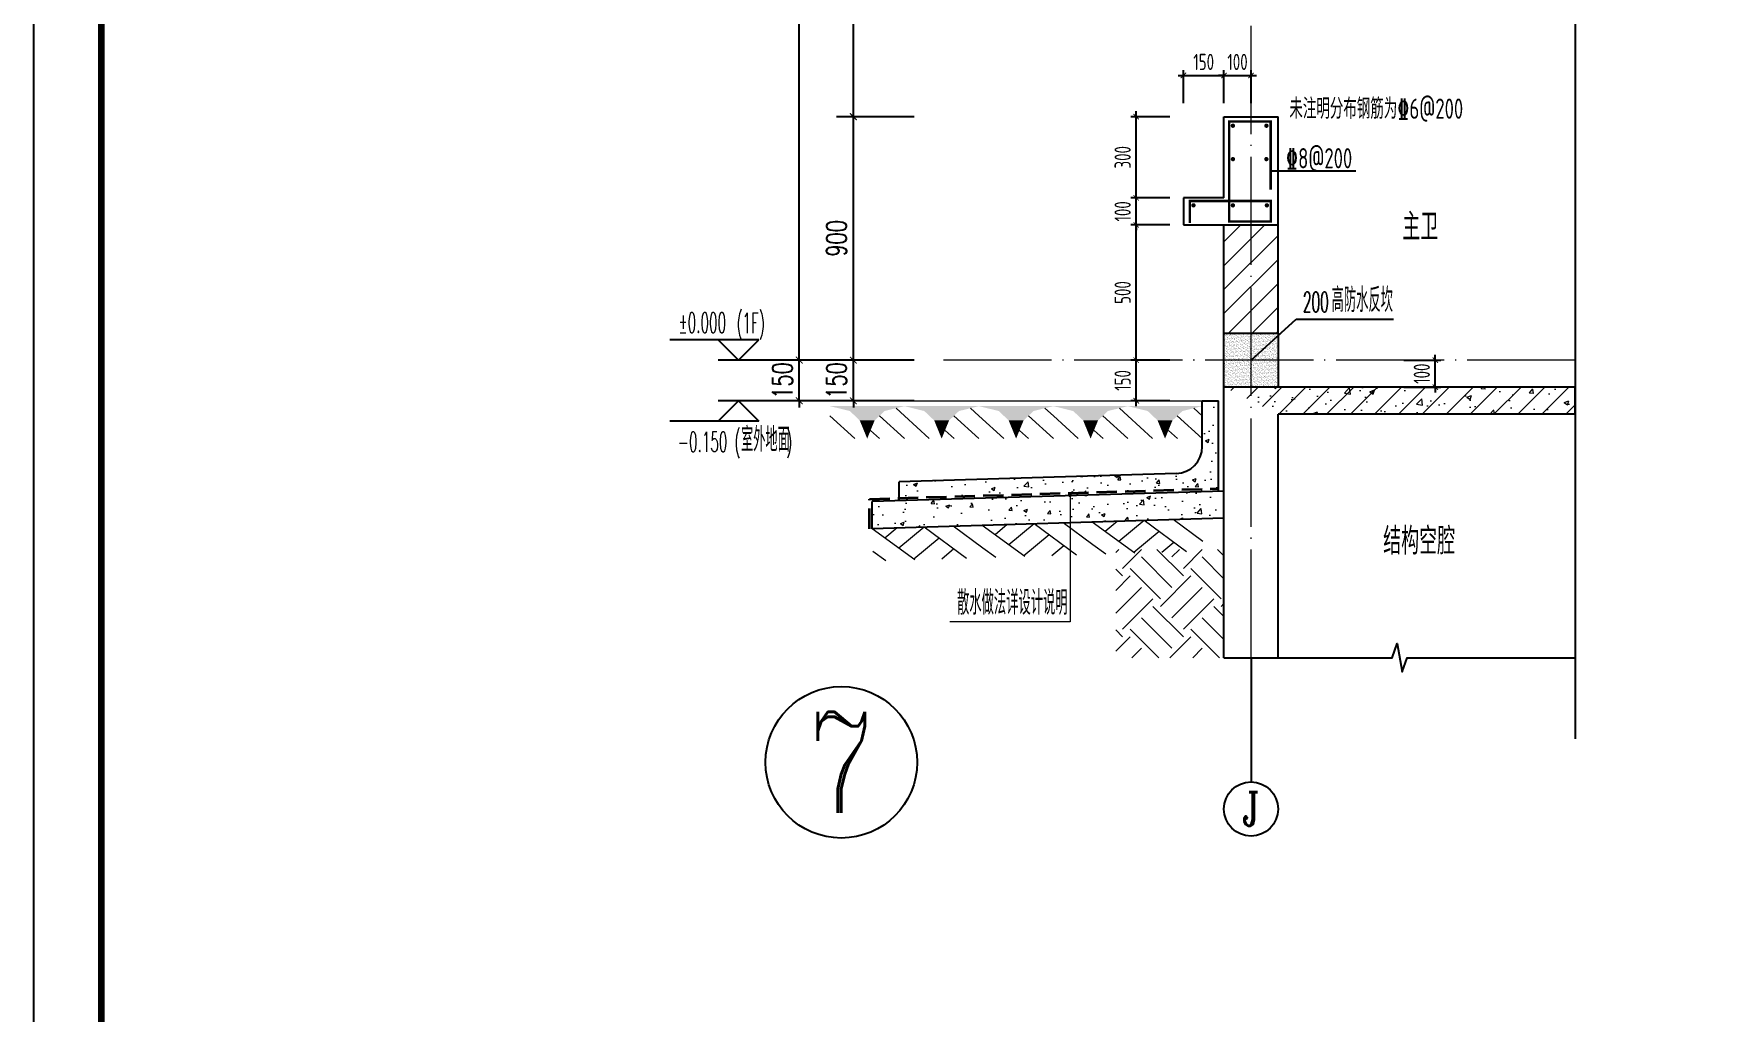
# Model space of a CAD drawing. Extents: x -668857 to 154266, y -275694 to 291306.
# Drawn here: x 45657 to 51892, y 143788 to 147406 of the extents above; entities that cross this region are included whole.
import ezdxf
from ezdxf.enums import TextEntityAlignment as Align

# ---------------------------------------------------------------- set-up
doc = ezdxf.new("R2010")
doc.units = 0
doc.header["$LTSCALE"] = 1000
doc.linetypes.add('DASH', pattern=[0.35, 0.25, -0.1])
doc.linetypes.add('DOTE', pattern=[2.42, 2, -0.2, 0.02, -0.2])
doc.layers.get('0').update_dxf_attribs({"linetype": 'CONTINUOUS'})
doc.layers.get('DEFPOINTS').update_dxf_attribs({"linetype": 'CONTINUOUS'})
for name, color, linetype in [('A-AXIS_TEXT', 7, 'CONTINUOUS'), ('AXIS', 3, 'CONTINUOUS'), ('COLUMN', 4, 'CONTINUOUS'), ('DIM', 2, 'CONTINUOUS'), ('DIM_ELEV', 3, 'CONTINUOUS'), ('DIM_IDEN', 67, 'CONTINUOUS'), ('DIM_SYMB', 3, 'CONTINUOUS'), ('PUB_DIM', 3, 'CONTINUOUS'), ('PUB_TEXT', 2, 'CONTINUOUS'), ('REIN', 6, 'CONTINUOUS'), ('S-引出线', 40, 'CONTINUOUS'), ('TEXT', 2, 'CONTINUOUS'), ('WALL', 5, 'CONTINUOUS'), ('yichutu', 7, 'CONTINUOUS'), ('立面-看线', 251, 'CONTINUOUS')]:
    doc.layers.add(name, color=color, linetype=linetype)
for name, color, linetype, lineweight in [('AXIS_TEXT', 7, 'CONTINUOUS', 20), ('DOTE', 19, 'DOTE', 9), ('PUB_HATCH', 8, 'CONTINUOUS', 9), ('图框', 9, 'CONTINUOUS', 18), ('填充', 251, 'CONTINUOUS', 5), ('平面-排水沟', 86, 'CONTINUOUS', 15), ('立面-中轮廓线', 30, 'CONTINUOUS', 35), ('粉刷', 251, 'CONTINUOUS', 9)]:
    doc.layers.add(name, color=color, linetype=linetype, lineweight=lineweight)
doc.styles.add('_TCH_AXIS', font='COMPLEX', dxfattribs={"bigfont": 'GBCBIG'})
doc.styles.add('_TCH_DIM', font='SIMPLEX.shx', dxfattribs={"width": 0.7, "bigfont": 'GBCBIG.shx'})
doc.styles.add('_TCH_DIM_T3', font='SIMPLEX', dxfattribs={"width": 0.705882, "bigfont": 'GBCBIG'})
doc.styles.add('COMPLEX', font='COMPLEX')
doc.styles.add('DIM_FONT_T3', font='SIMPLEX', dxfattribs={"width": 0.705882, "bigfont": 'GBCBIG'})
doc.styles.add('TSSD_DIMENSION', font='Tssdeng.shx', dxfattribs={"width": 0.7, "bigfont": 'tssdchn.shx'})
doc.styles.add('TSSD_REIN', font='tssdeng.shx', dxfattribs={"width": 0.7, "height": 300, "bigfont": 'tssdchn.shx'})
doc.styles.add('w', font='tssdeng.shx', dxfattribs={"width": 0.8, "bigfont": 'tssdchn.shx'})
doc.dimstyles.new('_TCH_ARCH&&25', dxfattribs={"dimtxt": 74.375, "dimasz": 25, "dimexe": 62.5, "dimexo": 75, "dimgap": 25, "dimtad": 1, "dimdec": 0, "dimzin": 0, "dimdsep": 46, "dimtxsty": '_TCH_DIM_T3', "dimblk": 'ARCHTICK', "dimcen": 0.09, "dimclrt": 7, "dimazin": 0, "dimtfac": 1, "dimtdec": 0, "dimtix": 1, "dimtmove": 2, "dimatfit": 3, "dimldrblk": 'ARCHTICK', "dimfxl": 0, "dimtolj": 1, "dimtzin": 0, "dimarcsym": 0})
doc.dimstyles.new('TSSD_20_20', dxfattribs={"dimtxt": 60, "dimasz": 20, "dimexe": 20, "dimexo": 50, "dimgap": 20, "dimtad": 1, "dimdec": 0, "dimzin": 0, "dimdsep": 46, "dimtxsty": 'TSSD_DIMENSION', "dimblk": 'ARCHTICK', "dimblk1": 'ARCHTICK', "dimblk2": 'ARCHTICK', "dimcen": 0, "dimdle": 20, "dimclrt": 7, "dimadec": 0, "dimazin": 0, "dimtfac": 1, "dimtdec": 0, "dimtix": 1, "dimtmove": 2, "dimatfit": 3, "dimfxl": 0, "dimtolj": 1, "dimtzin": 0, "dimarcsym": 0})
pattern_1 = [(50, (28072.99, 249033.25), (143.452037, -12.550427), [15, -165]), (355, (28072.99, 249033.25), (-27.750267, 150.438427), [12, -132]), (100.4514, (28084.94, 249032.2), (115.701876, 137.88791), [12.74804, -140.22842]), (46.1842, (28072.99, 249073.25), (213.44821, -33.1038), [22.5, -247.5]), (96.6356, (28090.77, 249070.5), (186.93254, 194.82357), [19.12206, -210.3426]), (351.1842, (28072.99, 249073.25), (186.93239, 194.82372), [18, -198]), (21, (28092.99, 249063.25), (119.38141, -80.52378), [15, -165]), (326, (28092.99, 249063.25), (48.663066, 145.03001), [12, -132]), (71.4514, (28102.93, 249056.54), (168.044526, 64.5061), [12.74804, -140.22842]), (37.5, (28072.986, 249033.25), (2.431971, 66.578771), [0, -130.4, 0, -134, 0, -132.5]), (7.5, (28072.986, 249033.25), (52.613907, 78.882342), [0, -76.4, 0, -127.4, 0, -50.5]), (327.5, (28028.386, 249033.25), (106.764487, -4.510974), [0, -50, 0, -156, 0, -207]), (317.5, (28008.39, 249033.25), (116.637234, 20.020996), [0, -65, 0, -103.6, 0, -147])]

# ---------------------------------------------------------------- blocks, each defined once
blk = doc.blocks.new('$LINEPAT$素土夯实')
at = {"color": 0}
for p, q in [((0, -210), (210, 0)), ((120, -300), (420, 0)), ((420, 0), (608, -188)), ((495, -300), (795, 0)), ((615, 0), (705, -90)), ((315, -105), (502, -293)), ((210, -210), (300, -300)), ((705, -300), (795, -210))]:
    blk.add_line(p, q, dxfattribs=at)
blk = doc.blocks.new('$LinePat$自然土壤')
at = {"color": 0}
for p, q in [((0, -90), (71, -19)), ((0, -300), (211, -89)), ((420, -300), (630, -90)), ((210, -300), (286, -224))]:
    blk.add_line(p, q, dxfattribs=at)
for points in [[(0, 0), (630, 0), (168, -45), (462, -45)], [(168, -45), (462, -45), (252, -132), (378, -132)], [(252, -132), (378, -132), (315, -300)]]:
    blk.add_solid(points, dxfattribs=at)
blk = doc.blocks.new('sanshui')
at = {"layer": '粉刷'}
h = blk.add_hatch(dxfattribs=at)
h.set_pattern_fill('混凝土', color=256, scale=20)
h.set_pattern_definition(pattern_1)
edge = h.paths.add_edge_path()
edge.add_line((346317.8, 427329.6), (346257.8, 427329.6))
edge.add_line((346257.8, 427329.6), (346257.8, 427160.3))
edge.add_arc((346157.8, 427160.3), 100, 271.71836, 360, ccw=False)
edge.add_line((346160.8, 427060.3), (345137.8, 427029.6))
edge.add_line((345137.8, 427029.6), (345137.8, 426969.6))
edge.add_line((345137.8, 426969.6), (346317.8, 427005))
edge.add_line((346317.8, 427005), (346317.8, 427329.6))
h = blk.add_hatch(dxfattribs=at)
h.set_pattern_fill('混凝土', color=256, scale=20)
h.set_pattern_definition(pattern_1)
h.paths.add_polyline_path([(346337.8, 426895.6), (346337.8, 426995.6), (345037.8, 426956.6), (345037.8, 426856.6)])
at = {"layer": 'COLUMN'}
for p, q in [((346257.8, 427329.6), (346317.8, 427329.6)), ((346257.8, 427160.3), (346257.8, 427329.6)), ((346317.8, 426995), (346317.8, 427329.6)), ((346160.8, 427060.3), (345137.8, 427029.6)), ((345137.8, 426959.6), (345137.8, 427029.6)), ((346338.1, 426995.6), (345037.8, 426956.6)), ((345037.8, 426856.6), (345037.8, 426956.6)), ((346338.1, 426895.6), (345037.8, 426856.6))]:
    blk.add_line(p, q, dxfattribs=at)
blk.add_arc((346157.8, 427160.3), 100, 271.71836, 0, dxfattribs=at)
at = {"layer": '立面-中轮廓线', "linetype": 'DASH', "ltscale": 0.3}
blk.add_lwpolyline([(345027.8, 426856.6), (345027.8, 426966.3), (346317.8, 427005)], dxfattribs=at)
at = {"layer": '粉刷'}
blk.add_line((344881.5, 427329.6), (346257.8, 427329.6), dxfattribs=at)
at = {"layer": '粉刷', "yscale": 0.4, "zscale": 0.4}
for name, p, xscale, rotation in [('$LinePat$自然土壤', (345156.8, 427309.6), -0.4369306507241237, 359.9999999999903), ('$LinePat$自然土壤', (345432, 427309.6), -0.4369306507241237, 359.9999999999903), ('$LinePat$自然土壤', (345707.3, 427309.6), -0.4369306507241237, 359.9999999999903), ('$LinePat$自然土壤', (345982.6, 427309.6), -0.4369306507241237, 359.9999999999903), ('$LinePat$自然土壤', (346257.8, 427309.6), -0.4369306507241237, 359.9999999999903), ('$LINEPAT$素土夯实', (346257.8, 426893.2), -0.5117605352322558, 1.718358001643932), ('$LINEPAT$素土夯实', (345444.5, 426868.8), -0.5117605352322558, 1.718358001643932), ('$LINEPAT$素土夯实', (345851.2, 426881), -0.5117605352322558, 1.718358001643932)]:
    blk.add_blockref(name, p, dxfattribs=dict(at, xscale=xscale, rotation=rotation))
blk = doc.blocks.new('GFDDDDRG')
at = {"layer": '图框'}
blk.add_lwpolyline([(923310, -107437), (923310, -159999), (893610, -159999), (893610, -107437)], close=True, dxfattribs=at)
blk.add_lwpolyline([(923310, -107437), (923310, -159999), (893610, -159999), (893610, -107437)], close=True, dxfattribs=at)
at = {"layer": '图框', "const_width": 50}
blk.add_lwpolyline([(894110, -159499), (922810, -159499), (922810, -108687), (894110, -108687)], close=True, dxfattribs=at)
blk = doc.blocks.new('yct-1051-594-26275-14850-25-1002.0')
at = {"layer": 'yichutu', "color": 7}
blk.add_lwpolyline([(0, 0), (0, 14850), (26275, 14850), (26275, 0)], close=True, dxfattribs=at)
blk = doc.blocks.new('_ArchTick')
at = {"color": 0, "linetype": 'ByBlock', "const_width": 0.15}
blk.add_lwpolyline([(-0.5, -0.5), (0.5, 0.5)], dxfattribs=at)
blk = doc.blocks.new('*D2922')
at = {"layer": 'DEFPOINTS', "color": 0}
for p in [(50057.1, 147251.4), (49907.1, 147099), (50057.1, 147099)]:
    blk.add_point(p, dxfattribs=at)
at = {"layer": 'DIM', "color": 0, "lineweight": -2}
for p, q in [((49907.1, 147149), (49907.1, 147271.4)), ((50057.1, 147149), (50057.1, 147271.4)), ((49887.1, 147251.4), (50077.1, 147251.4))]:
    blk.add_line(p, q, dxfattribs=at)
at = {"layer": 'DIM', "color": 0, "lineweight": -2, "xscale": 20, "yscale": 20, "zscale": 20, "rotation": 180}
blk.add_blockref('_ArchTick', (49907.1, 147251.4), dxfattribs=at)
at = {"layer": 'DIM', "color": 0, "lineweight": -2, "xscale": 20, "yscale": 20, "zscale": 20}
blk.add_blockref('_ArchTick', (50057.1, 147251.4), dxfattribs=at)
at = {"layer": 'DIM', "color": 7, "insert": (49982.1, 147301.4), "char_height": 60, "attachment_point": 5, "style": 'TSSD_DIMENSION'}
blk.add_mtext('\\A1;150', dxfattribs=at)
blk = doc.blocks.new('*D2923')
at = {"layer": 'DEFPOINTS', "color": 0}
for p in [(50157.1, 147251.4), (50057.1, 147099), (50157.1, 147099)]:
    blk.add_point(p, dxfattribs=at)
at = {"layer": 'DIM', "color": 0, "lineweight": -2}
for p, q in [((50057.1, 147149), (50057.1, 147271.4)), ((50157.1, 147149), (50157.1, 147271.4)), ((50057.1, 147251.4), (50037.1, 147251.4)), ((50057.1, 147251.4), (50157.1, 147251.4)), ((50157.1, 147251.4), (50177.1, 147251.4))]:
    blk.add_line(p, q, dxfattribs=at)
at = {"layer": 'DIM', "color": 0, "lineweight": -2, "xscale": 20, "yscale": 20, "zscale": 20}
blk.add_blockref('_ArchTick', (50057.1, 147251.4), dxfattribs=at)
at = {"layer": 'DIM', "color": 0, "lineweight": -2, "xscale": 20, "yscale": 20, "zscale": 20, "rotation": 180}
blk.add_blockref('_ArchTick', (50157.1, 147251.4), dxfattribs=at)
at = {"layer": 'DIM', "color": 7, "insert": (50107.1, 147301.4), "char_height": 60, "attachment_point": 5, "style": 'TSSD_DIMENSION'}
blk.add_mtext('\\A1;100', dxfattribs=at)
blk = doc.blocks.new('*D2961')
at = {"layer": 'DEFPOINTS', "color": 0}
for p in [(49732.5, 147099), (49907.1, 147099), (49907.1, 146799)]:
    blk.add_point(p, dxfattribs=at)
at = {"layer": 'DIM', "color": 0, "lineweight": -2}
for p, q in [((49857.1, 147099), (49712.5, 147099)), ((49732.5, 146779), (49732.5, 147119)), ((49857.1, 146799), (49712.5, 146799))]:
    blk.add_line(p, q, dxfattribs=at)
at = {"layer": 'DIM', "color": 0, "lineweight": -2, "xscale": 20, "yscale": 20, "zscale": 20}
for p, rotation in [((49732.5, 147099), 90), ((49732.5, 146799), 270)]:
    blk.add_blockref('_ArchTick', p, dxfattribs=dict(at, rotation=rotation))
at = {"layer": 'DIM', "color": 7, "insert": (49682.5, 146949), "char_height": 60, "attachment_point": 5, "rotation": 90, "style": 'TSSD_DIMENSION'}
blk.add_mtext('\\A1;300', dxfattribs=at)
blk = doc.blocks.new('*D2962')
at = {"layer": 'DEFPOINTS', "color": 0}
for p in [(49732.5, 146799), (49907.1, 146799), (49907.1, 146699)]:
    blk.add_point(p, dxfattribs=at)
at = {"layer": 'DIM', "color": 0, "lineweight": -2}
for p, q in [((49857.1, 146799), (49712.5, 146799)), ((49732.5, 146799), (49732.5, 146819)), ((49732.5, 146699), (49732.5, 146799)), ((49857.1, 146699), (49712.5, 146699)), ((49732.5, 146699), (49732.5, 146679))]:
    blk.add_line(p, q, dxfattribs=at)
at = {"layer": 'DIM', "color": 0, "lineweight": -2, "xscale": 20, "yscale": 20, "zscale": 20}
for p, rotation in [((49732.5, 146799), 270), ((49732.5, 146699), 90)]:
    blk.add_blockref('_ArchTick', p, dxfattribs=dict(at, rotation=rotation))
at = {"layer": 'DIM', "color": 7, "insert": (49682.5, 146749), "char_height": 60, "attachment_point": 5, "rotation": 90, "style": 'TSSD_DIMENSION'}
blk.add_mtext('\\A1;100', dxfattribs=at)
blk = doc.blocks.new('*D2963')
at = {"layer": 'DEFPOINTS', "color": 0}
for p in [(49732.5, 146699), (49907.1, 146699), (49907.1, 146199)]:
    blk.add_point(p, dxfattribs=at)
at = {"layer": 'DIM', "color": 0, "lineweight": -2}
for p, q in [((49732.5, 146179), (49732.5, 146719)), ((49857.1, 146699), (49712.5, 146699)), ((49857.1, 146199), (49712.5, 146199))]:
    blk.add_line(p, q, dxfattribs=at)
at = {"layer": 'DIM', "color": 0, "lineweight": -2, "xscale": 20, "yscale": 20, "zscale": 20}
for p, rotation in [((49732.5, 146699), 90), ((49732.5, 146199), 270)]:
    blk.add_blockref('_ArchTick', p, dxfattribs=dict(at, rotation=rotation))
at = {"layer": 'DIM', "color": 7, "insert": (49682.5, 146449), "char_height": 60, "attachment_point": 5, "rotation": 90, "style": 'TSSD_DIMENSION'}
blk.add_mtext('\\A1;500', dxfattribs=at)
blk = doc.blocks.new('*D2964')
at = {"layer": 'DEFPOINTS', "color": 0}
for p in [(49732.5, 146199), (49907.1, 146199), (49907.1, 146049)]:
    blk.add_point(p, dxfattribs=at)
at = {"layer": 'DIM', "color": 0, "lineweight": -2}
for p, q in [((49732.5, 146029), (49732.5, 146219)), ((49857.1, 146199), (49712.5, 146199)), ((49857.1, 146049), (49712.5, 146049))]:
    blk.add_line(p, q, dxfattribs=at)
at = {"layer": 'DIM', "color": 0, "lineweight": -2, "xscale": 20, "yscale": 20, "zscale": 20}
for p, rotation in [((49732.5, 146199), 90), ((49732.5, 146049), 270)]:
    blk.add_blockref('_ArchTick', p, dxfattribs=dict(at, rotation=rotation))
at = {"layer": 'DIM', "color": 7, "insert": (49682.5, 146124), "char_height": 60, "attachment_point": 5, "rotation": 90, "style": 'TSSD_DIMENSION'}
blk.add_mtext('\\A1;150', dxfattribs=at)
blk = doc.blocks.new('*D2983')
at = {"layer": 'DEFPOINTS', "color": 0}
for p in [(50672.3, 146199), (50838.3, 146199), (50672.3, 146099)]:
    blk.add_point(p, dxfattribs=at)
at = {"layer": 'DIM', "color": 0, "lineweight": -2}
for p, q in [((50838.3, 146199), (50838.3, 146219)), ((50722.3, 146199), (50858.3, 146199)), ((50838.3, 146099), (50838.3, 146199)), ((50722.3, 146099), (50858.3, 146099)), ((50838.3, 146099), (50838.3, 146079))]:
    blk.add_line(p, q, dxfattribs=at)
at = {"layer": 'DIM', "color": 0, "lineweight": -2, "xscale": 20, "yscale": 20, "zscale": 20}
for p, rotation in [((50838.3, 146199), 270), ((50838.3, 146099), 90)]:
    blk.add_blockref('_ArchTick', p, dxfattribs=dict(at, rotation=rotation))
at = {"layer": 'DIM', "color": 7, "insert": (50788.3, 146149), "char_height": 60, "attachment_point": 5, "rotation": 90, "style": 'TSSD_DIMENSION'}
blk.add_mtext('\\A1;100', dxfattribs=at)
blk = doc.blocks.new('*D2998')
at = {"layer": 'DEFPOINTS', "color": 0}
for p in [(48686.9, 146199), (48986.9, 146199), (48986.9, 146048.6)]:
    blk.add_point(p, dxfattribs=at)
at = {"layer": 'PUB_DIM', "color": 0, "lineweight": -2}
for p, q in [((48686.9, 146199), (48686.9, 146224)), ((48911.9, 146199), (48624.4, 146199)), ((48686.9, 146048.6), (48686.9, 146199)), ((48911.9, 146048.6), (48624.4, 146048.6)), ((48686.9, 146048.6), (48686.9, 146023.6))]:
    blk.add_line(p, q, dxfattribs=at)
at = {"layer": 'PUB_DIM', "color": 0, "lineweight": -2, "xscale": 25, "yscale": 25, "zscale": 25}
for p, rotation in [((48686.9, 146199), 270), ((48686.9, 146048.6), 90)]:
    blk.add_blockref('_ArchTick', p, dxfattribs=dict(at, rotation=rotation))
at = {"layer": 'PUB_DIM', "color": 7, "insert": (48624.7, 146123.8), "char_height": 74.38, "attachment_point": 5, "rotation": 90, "style": '_TCH_DIM_T3'}
blk.add_mtext('\\A1;150', dxfattribs=at)
blk = doc.blocks.new('*D2999')
at = {"layer": 'DEFPOINTS', "color": 0}
for p in [(48686.9, 147099), (48986.9, 147099), (48986.9, 146199)]:
    blk.add_point(p, dxfattribs=at)
at = {"layer": 'PUB_DIM', "color": 0, "lineweight": -2}
for p, q in [((48911.9, 147099), (48624.4, 147099)), ((48686.9, 146199), (48686.9, 147099)), ((48911.9, 146199), (48624.4, 146199))]:
    blk.add_line(p, q, dxfattribs=at)
at = {"layer": 'PUB_DIM', "color": 0, "lineweight": -2, "xscale": 25, "yscale": 25, "zscale": 25}
for p, rotation in [((48686.9, 147099), 90), ((48686.9, 146199), 270)]:
    blk.add_blockref('_ArchTick', p, dxfattribs=dict(at, rotation=rotation))
at = {"layer": 'PUB_DIM', "color": 7, "insert": (48624.7, 146649), "char_height": 74.38, "attachment_point": 5, "rotation": 90, "style": '_TCH_DIM_T3'}
blk.add_mtext('\\A1;900', dxfattribs=at)
blk = doc.blocks.new('*D3000')
at = {"layer": 'DEFPOINTS', "color": 0}
for p in [(48686.9, 148499), (48986.9, 148499), (48986.9, 147099)]:
    blk.add_point(p, dxfattribs=at)
at = {"layer": 'PUB_DIM', "color": 0, "lineweight": -2}
for p, q in [((48911.9, 148499), (48624.4, 148499)), ((48686.9, 147099), (48686.9, 148499)), ((48911.9, 147099), (48624.4, 147099))]:
    blk.add_line(p, q, dxfattribs=at)
at = {"layer": 'PUB_DIM', "color": 0, "lineweight": -2, "xscale": 25, "yscale": 25, "zscale": 25}
for p, rotation in [((48686.9, 148499), 90), ((48686.9, 147099), 270)]:
    blk.add_blockref('_ArchTick', p, dxfattribs=dict(at, rotation=rotation))
at = {"layer": 'PUB_DIM', "color": 7, "insert": (48624.7, 147799), "char_height": 74.38, "attachment_point": 5, "rotation": 90, "style": '_TCH_DIM_T3'}
blk.add_mtext('\\A1;1400', dxfattribs=at)
blk = doc.blocks.new('*D3015')
at = {"layer": 'DEFPOINTS', "color": 0}
for p in [(48486.9, 146199), (48986.9, 146199), (48986.9, 146048.6)]:
    blk.add_point(p, dxfattribs=at)
at = {"layer": 'PUB_DIM', "color": 0, "lineweight": -2}
for p, q in [((48486.9, 146199), (48486.9, 146224)), ((48911.9, 146199), (48424.4, 146199)), ((48486.9, 146048.6), (48486.9, 146199)), ((48911.9, 146048.6), (48424.4, 146048.6)), ((48486.9, 146048.6), (48486.9, 146023.6))]:
    blk.add_line(p, q, dxfattribs=at)
at = {"layer": 'PUB_DIM', "color": 0, "lineweight": -2, "xscale": 25, "yscale": 25, "zscale": 25}
for p, rotation in [((48486.9, 146199), 270), ((48486.9, 146048.6), 90)]:
    blk.add_blockref('_ArchTick', p, dxfattribs=dict(at, rotation=rotation))
at = {"layer": 'PUB_DIM', "color": 7, "insert": (48424.7, 146123.8), "char_height": 74.38, "attachment_point": 5, "rotation": 90, "style": '_TCH_DIM_T3'}
blk.add_mtext('\\A1;150', dxfattribs=at)
blk = doc.blocks.new('*D3016')
at = {"layer": 'DEFPOINTS', "color": 0}
for p in [(48486.9, 149099), (48986.9, 149099), (48986.9, 146199)]:
    blk.add_point(p, dxfattribs=at)
at = {"layer": 'PUB_DIM', "color": 0, "lineweight": -2}
for p, q in [((48911.9, 149099), (48424.4, 149099)), ((48486.9, 146199), (48486.9, 149099)), ((48911.9, 146199), (48424.4, 146199))]:
    blk.add_line(p, q, dxfattribs=at)
at = {"layer": 'PUB_DIM', "color": 0, "lineweight": -2, "xscale": 25, "yscale": 25, "zscale": 25}
for p, rotation in [((48486.9, 149099), 90), ((48486.9, 146199), 270)]:
    blk.add_blockref('_ArchTick', p, dxfattribs=dict(at, rotation=rotation))
at = {"layer": 'PUB_DIM', "color": 7, "insert": (48424.7, 147649), "char_height": 74.38, "attachment_point": 5, "rotation": 90, "style": '_TCH_DIM_T3'}
blk.add_mtext('\\A1;2900', dxfattribs=at)
blk = doc.blocks.new('_AXISO')
blk.add_circle((0, 0), 0.5)
at = {"layer": 'A-AXIS_TEXT', "style": 'COMPLEX', "width": 1.041667}
blk.add_attdef('A', text='', height=0.56, dxfattribs=at).set_placement((-0.25, -0.28), (0.25, -0.28), align=Align.FIT)
blk = doc.blocks.new('20210809.02282773')
at = {"layer": 'REIN', "const_width": 9}
blk.add_lwpolyline([(87154.5, 66580.9), (87154.5, 66662.3), (87453.9, 66662.3), (87453.9, 66586), (87300.3, 66586), (87300.3, 66956.5), (87453.6, 66956.5), (87453.6, 66703.7)], dxfattribs=at)
at = {"layer": 'REIN', "const_width": 8}
for points in [[(87310, 66940.5, 1), (87318, 66940.5, 1)], [(87433.8, 66940.5, 1), (87441.8, 66940.5, 1)], [(87310, 66817, 1), (87318, 66817, 1)], [(87433.8, 66817, 1), (87441.8, 66817, 1)], [(87164.2, 66646.1, 1), (87172.2, 66646.1, 1)], [(87310, 66646.1, 1), (87318, 66646.1, 1)], [(87435.7, 66646.1, 1), (87443.7, 66646.1, 1)]]:
    blk.add_lwpolyline(points, format="xyb", close=True, dxfattribs=at)
at = {"layer": 'S-引出线'}
blk.add_lwpolyline([(87768.9, 66773.1), (87456.3, 66773.1)], dxfattribs=at)
at = {"layer": 'TEXT', "width": 0.7}
for s, rotation, style, p in [('未注明分布钢筋为%%1326@200', 0, 'TSSD_REIN', (87522.7, 66966)), ('%%1328@200', 360, 'w', (87510, 66782.7))]:
    blk.add_text(s, height=75, rotation=rotation, dxfattribs=dict(at, style=style)).set_placement(p)

msp = doc.modelspace()

# ---------------------------------------------------------------- hatches: boundary and pattern name
at = {"layer": 'PUB_HATCH'}
h = msp.add_hatch(dxfattribs=at)
h.set_pattern_fill('普通砖', color=256, scale=25, style=0)
h.set_pattern_definition([(45, (-562273.49, 314686.944), (-44.1941915, 44.1941915), [])])
h.paths.add_polyline_path([(50257.11, 146299.03), (50257.11, 146699.03), (50057.11, 146699.03), (50057.11, 146299.03)])
h = msp.add_hatch(dxfattribs=at)
h.set_pattern_fill('钢筋混凝土', color=256, scale=25, style=0)
h.set_pattern_definition([(45, (-562273.49, 314642.066), (-44.194174, 44.194174), []), (50, (-562273.49, 314642.07), (179.315046, -15.688034), [18.75, -206.25]), (355, (-562273.49, 314642.07), (-34.687833, 188.048033), [15, -165]), (100.4514, (-562258.55, 314640.76), (144.627345, 172.359886), [15.93505, -175.28553]), (46.1842, (-562273.49, 314692.07), (266.81026, -41.37975), [28.125, -309.375]), (96.6356, (-562251.25, 314688.62), (233.66568, 243.52947), [23.90257, -262.92825]), (351.1842, (-562273.5, 314692.07), (233.66549, 243.52965), [22.5, -247.5]), (21, (-562248.49, 314679.57), (149.226763, -100.654723), [18.75, -206.25]), (326, (-562248.49, 314679.57), (60.828833, 181.28751), [15, -165]), (71.4514, (-562236.05, 314671.18), (210.055657, 80.632624), [15.93505, -175.28553]), (37.5, (-562273.49, 314642.066), (3.039964, 83.2234635), [0, -163, 0, -167.5, 0, -165.625]), (7.5, (-562273.49, 314642.07), (65.767384, 98.602928), [0, -95.5, 0, -159.25, 0, -63.125]), (327.5, (-562329.24, 314642.066), (133.455609, -5.638718), [0, -62.5, 0, -195, 0, -258.75]), (317.5, (-562354.24, 314642.07), (145.796542, 25.026246), [0, -81.25, 0, -129.5, 0, -183.75])])
h.paths.add_polyline_path([(51355.63, 146099.03), (50057.11, 146099.03), (50257.11, 145999.03), (51355.63, 145999.03)])
at = {"layer": '填充'}
h = msp.add_hatch(dxfattribs=at)
h.set_pattern_fill('EARTH', color=250, scale=50, angle=45, style=0)
h.set_pattern_definition([(45, (-1065441.16, -310094.34), (0, 224.506403), [158.75, -158.75]), (45, (-1065483.26, -310052.24), (0, 224.506403), [158.75, -158.75]), (45, (-1065525.35, -310010.15), (0, 224.506403), [158.75, -158.75]), (135, (-1065525.35, -309982.08), (-224.506403, 0), [158.75, -158.75]), (135, (-1065483.26, -309939.99), (-224.506403, 0), [158.75, -158.75]), (135, (-1065441.16, -309897.9), (-224.506403, 0), [158.75, -158.75])])
h.paths.add_polyline_path([(50057.11, 145499.03), (49657.11, 145499.03), (49657.11, 145099.03), (50057.11, 145099.03)])
at = {"layer": '立面-看线'}
h = msp.add_hatch(dxfattribs=at)
h.set_pattern_fill('碎沙', color=256, scale=4)
h.set_pattern_definition([(37.5, (-750996.131, -239262.918), (-0.32000626, 9.78826475), [0, -7.7216, 0, -8.636, 0, -8.255]), (7.5, (-750996.131, -239262.918), (8.99046566, 14.33650201), [0, -4.1656, 0, -6.9596, 0, -2.667]), (327.5, (-751002.379, -239262.918), (15.819847405, 0.02874369), [0, -2.54, 0, -9.144, 0, -11.938]), (317.5, (-751002.379, -239262.918), (15.27112905, 4.45858647), [0, -1.27, 0, -5.9944, 0, -6.858])])
h.paths.add_polyline_path([(50057.11, 146099.03), (50257.11, 146099.03), (50257.11, 146299.03), (50057.11, 146299.03)])

# ---------------------------------------------------------------- linework, layer by layer
at = {"layer": 'AXIS'}
msp.add_line((50157.08, 145099.03), (50157.08, 144639.64), dxfattribs=at)
at = {"layer": 'AXIS', "color": 6}
msp.add_circle((48642.5, 144712.46), 280, dxfattribs=at)
at = {"layer": 'DIM_ELEV'}
for p, q in [((48336.91, 146274.03), (48008.91, 146274.03)), ((48261.91, 146199.03), (48186.91, 146274.03)), ((48261.91, 146199.03), (48336.91, 146274.03)), ((48686.91, 146199.03), (48186.91, 146199.03)), ((48261.91, 146048.56), (48186.91, 145973.56)), ((48686.91, 146048.56), (48186.91, 146048.56)), ((48261.91, 146048.56), (48336.91, 145973.56)), ((48336.91, 145973.56), (48008.91, 145973.56))]:
    msp.add_line(p, q, dxfattribs=at)
at = {"layer": 'DIM_IDEN'}
for p, q in [((50157.11, 146199.03), (50323.92, 146350.55)), ((50323.92, 146350.55), (50684.1, 146350.55))]:
    msp.add_line(p, q, dxfattribs=at)
at = {"layer": 'DIM_SYMB'}
for points in [[(51355.63, 162179.03), (51355.63, 153517.16), (51408.13, 153498.05), (51303.13, 153479.54), (51355.63, 153460.91), (51355.63, 144799.03)], [(50057.11, 145099.03), (50678.25, 145099.03), (50697.35, 145151.53), (50715.87, 145046.53), (50734.5, 145099.03), (51355.63, 145099.03)]]:
    msp.add_lwpolyline(points, dxfattribs=at)
at = {"layer": 'DOTE', "color": 1, "linetype": 'DOTE', "ltscale": 0.2}
for p, q in [((50157.11, 145099.03), (50157.11, 162779.03)), ((51355.63, 146199.03), (48986.91, 146199.03))]:
    msp.add_line(p, q, dxfattribs=at)
at = {"layer": 'WALL'}
for p, q in [((50057.11, 146799.03), (50057.11, 147099.03)), ((50057.11, 147099.03), (50257.11, 147099.03)), ((50257.11, 146799.03), (50257.11, 147099.03)), ((50057.11, 146799.03), (49907.11, 146799.03)), ((49907.11, 146799.03), (49907.11, 146699.03)), ((50257.11, 146702.08), (50257.11, 146799.03)), ((49907.11, 146699.03), (50257.11, 146699.03)), ((50057.11, 146299.03), (50057.11, 146699.03)), ((50257.11, 146699.03), (50257.11, 146702.08)), ((50257.11, 146299.03), (50257.11, 146699.03)), ((50057.11, 146299.03), (50257.11, 146299.03)), ((50057.08, 145099.03), (50057.11, 146099.03)), ((51355.63, 146099.03), (50057.11, 146099.03)), ((51355.63, 145999.03), (51355.63, 146099.03)), ((50257.08, 145099.03), (50257.11, 145999.03)), ((51355.63, 145999.03), (50257.11, 145999.03)), ((50057.08, 145099.03), (50257.08, 145099.03))]:
    msp.add_line(p, q, dxfattribs=at)
msp.add_lwpolyline([(50057.11, 146299.03), (50257.11, 146299.03), (50257.11, 146099.03), (50057.11, 146099.03)], close=True, dxfattribs=at)
at = {"layer": '平面-排水沟'}
for p, q in [((49488.09, 145699.44), (49488.09, 145231.6)), ((49488.09, 145231.6), (49043.96, 145231.6))]:
    msp.add_line(p, q, dxfattribs=at)
at = {"layer": '平面-排水沟', "const_width": 6.67}
msp.add_lwpolyline([(49488.09, 145702.77, 1), (49488.09, 145696.11, 1)], format="xyb", close=True, dxfattribs=at)

# ---------------------------------------------------------------- block references
at = {"xscale": 0.5, "yscale": 0.5, "zscale": 0.5}
msp.add_blockref('GFDDDDRG', (-401147.88, 220925.54), dxfattribs=at)
msp.add_blockref('sanshui', (-296281.02, -281280.6))
at = {"layer": 'AXIS'}
ref = msp.add_blockref('_AXISO', (50157.08, 144539.64), dxfattribs=dict(at, xscale=200, yscale=200, zscale=200))
ref.add_attrib('A', 'J', dxfattribs={"layer": 'AXIS_TEXT', "height": 124.02, "style": '_TCH_AXIS'}).set_placement((50124.6, 144477.63), (50189.56, 144477.63), align=Align.FIT)
at = {"layer": 'REIN'}
msp.add_blockref('20210809.02282773', (-37223.93, 80125.17), dxfattribs=at)
at = {"layer": 'yichutu', "rotation": 270}
msp.add_blockref('yct-1051-594-26275-14850-25-1002.0', (45657.01, 167207.06), dxfattribs=at)

# ---------------------------------------------------------------- texts
at = {"layer": 'AXIS_TEXT', "color": 6, "style": '_TCH_AXIS'}
msp.add_text('7', height=372.76, dxfattribs=at).set_placement((48518.24, 144526.08), (48766.75, 144526.08), align=Align.FIT)
at = {"layer": 'PUB_TEXT'}
for s, height, style, width, p in [('主卫', 100, 'TSSD_REIN', 0.7, (50716.33, 146642.18)), ('高防水反坎', 89.362, 'DIM_FONT_T3', 0.705882, (50454.81, 146376.8)), ('200', 74.375, 'DIM_FONT_T3', 0.49827, (50348.93, 146376.8)), ('%%P0.000', 74.375, '_TCH_DIM', 0.494118, (48039.91, 146300.28)), ('(1F)', 74.375, '_TCH_DIM', 0.494118, (48255.29, 146299.06)), ('室外地面', 89.362, '_TCH_DIM', 0.7, (48271.74, 145861.04)), ('-0.150', 74.375, '_TCH_DIM', 0.494118, (48038.51, 145859.81)), ('(', 74.38, '_TCH_DIM', 0.494118, (48247.24, 145861.04)), (')', 74.38, '_TCH_DIM', 0.494118, (48438.55, 145861.04)), ('结构空腔', 100, 'TSSD_REIN', 0.7, (50645.54, 145480.45)), ('散水做法详设计说明', 89.362, 'DIM_FONT_T3', 0.705882, (49070.21, 145257.85))]:
    msp.add_text(s, height=height, dxfattribs=dict(at, style=style, width=width)).set_placement(p)

# ---------------------------------------------------------------- dimensions: what is measured, and where the dimension line sits
at = {"layer": 'DIM'}
for p1, p2, distance, picture, middle in [((49907.11, 147099.03), (50057.11, 147099.03), 152.32, '*D2922', (49982.11, 147301.36)), ((50057.11, 147099.03), (50157.11, 147099.03), 152.32, '*D2923', (50107.11, 147301.36)), ((49907.11, 146799.03), (49907.11, 147099.03), 174.61, '*D2961', (49682.5, 146949.03)), ((49907.11, 146699.03), (49907.11, 146799.03), 174.61, '*D2962', (49682.5, 146749.03)), ((49907.11, 146199.03), (49907.11, 146699.03), 174.61, '*D2963', (49682.5, 146449.03)), ((49907.11, 146049.03), (49907.11, 146199.03), 174.61, '*D2964', (49682.5, 146124.03)), ((50672.29, 146099.03), (50672.29, 146199.03), -165.96, '*D2983', (50788.25, 146149.03))]:
    dim = msp.add_aligned_dim(p1=p1, p2=p2, distance=distance, dimstyle='TSSD_20_20', dxfattribs=at)
    dim.commit()
    dim.dimension.update_dxf_attribs({"geometry": picture, "text_midpoint": middle})
at = {"layer": 'PUB_DIM'}
for p1, p2, distance, picture, middle in [((48986.91, 146199.03), (48986.91, 149099.03), 500, '*D3016', (48424.73, 147649.03)), ((48986.91, 147099.03), (48986.91, 148499.03), 300, '*D3000', (48624.73, 147799.03)), ((48986.91, 146199.03), (48986.91, 147099.03), 300, '*D2999', (48624.73, 146649.03)), ((48986.91, 146048.56), (48986.91, 146199.03), 500, '*D3015', (48424.73, 146123.8)), ((48986.91, 146048.56), (48986.91, 146199.03), 300, '*D2998', (48624.73, 146123.8))]:
    dim = msp.add_aligned_dim(p1=p1, p2=p2, distance=distance, dimstyle='_TCH_ARCH&&25', dxfattribs=at)
    dim.commit()
    dim.dimension.update_dxf_attribs({"geometry": picture, "text_midpoint": middle})

doc.saveas('drawing.dxf')
